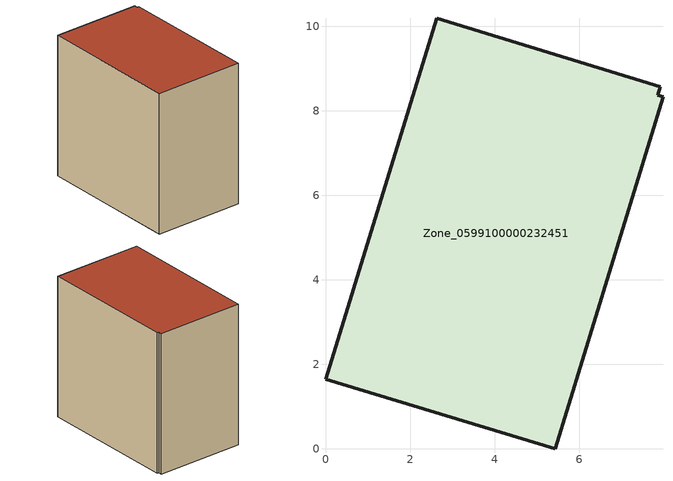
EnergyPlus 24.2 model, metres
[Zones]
Zone_0599100000232451
 floor ground (C_G): 0,1.65 2.63,10.19 7.92,8.57 7.86,8.37 7.99,8.33 5.44,0 z0
 wall outside (C_F): 2.63,10.19 0,1.65 5.44,0 7.99,8.33 7.86,8.37 7.92,8.57 2.63,10.19 z0:8.85
 roof outside (C_R): 5.44,0 7.99,8.33 7.86,8.37 7.92,8.57 2.63,10.19 0,1.65 z8.85
[BUILDING]
Pand.0599100000232451: North Axis=0; Terrain=City; Loads Convergence Tolerance Value=0.04; Temperature Convergence Tolerance Value=0.4; Solar Distribution=FullExterior; Maximum Number of Warmup Days=25; Minimum Number of Warmup Days=1
[Site:Location]
Rotterdam.The.Hague.AP_ZH_NLD Design_Conditions: Latitude=51.96; Longitude=4.45; Time Zone=1; Elevation=-4.5
[SITE:GROUNDTEMPERATURE:BUILDINGSURFACE]
18, 18, 18, 18, 18, 18, 18, 18, 18, 18, 18, 18
[MATERIAL] Thermal Absorptance=0.9; Solar Absorptance=0.7; Visible Absorptance=0.7
Name | Roughness | Thickness | Conductivity | Density | Specific Heat
G.TC.1975-1991 | MediumSmooth | 0.15 | 0.288461 | 540 | 1210
F.TC.1975-1991 | Rough | 0.3 | 0.230769 | 1920 | 840
R.TC.1975-1991 | MediumRough | 0.2 | 0.153846 | 1500 | 1000
[CONSTRUCTION]
C_G: G.TC.1975-1991
C_F: F.TC.1975-1991
C_R: R.TC.1975-1991
[ZONE]
Zone_0599100000232451: Type=1; Multiplier=1; Ceiling Height=Autocalculate; Volume=Autocalculate; Floor Area=autocalculate; Part of Total Floor Area=Yes
[ZONEINFILTRATION:DESIGNFLOWRATE]
Infil_Zone_0599100000232451: Zone or ZoneList or Space or SpaceList=Zone_0599100000232451; Schedule=AlwaysOn; Design Flow Rate Calculation Method=Flow/Area; Flow Rate per Floor Area=0.003; Constant Term Coefficient=1; Temperature Term Coefficient=0; Velocity Term Coefficient=0; Velocity Squared Term Coefficient=0
[HVACTEMPLATE:ZONE:IDEALLOADSAIRSYSTEM]
Zone_0599100000232451: Maximum Heating Supply Air Temperature=50; Minimum Cooling Supply Air Temperature=13; Maximum Heating Supply Air Humidity Ratio=0.0156; Minimum Cooling Supply Air Humidity Ratio=0.0077; Heating Limit=NoLimit; Cooling Limit=NoLimit; Dehumidification Control Type=ConstantSensibleHeatRatio; Cooling Sensible Heat Ratio=0.7; Dehumidification Setpoint=60; Humidification Control Type=None; Humidification Setpoint=30; Outdoor Air Method=None; Outdoor Air Flow Rate per Person=0.00944; Outdoor Air Flow Rate per Zone Floor Area=0; Outdoor Air Flow Rate per Zone=0; Demand Controlled Ventilation Type=None; Outdoor Air Economizer Type=NoEconomizer; Heat Recovery Type=None; Sensible Heat Recovery Effectiveness=0.7; Latent Heat Recovery Effectiveness=0.65
[ZONECONTROL:THERMOSTAT]
ThermostatControl_Zone_0599100000232451: Zone or ZoneList=Zone_0599100000232451; Control Type Schedule=DualSetpointControlType; Control 1=Thermostat_Zone_0599100000232451; Temperature Difference Between Cutout And Setpoint=0
[THERMOSTATSETPOINT:DUALSETPOINT]
Thermostat_Zone_0599100000232451: Heating Setpoint Temperature Schedule=HeatingSetpoint_Zone_0599100000232451; Cooling Setpoint Temperature Schedule=CoolingSetpoint_Zone_0599100000232451
[SCHEDULE:COMPACT]
HeatingSetpoint_Zone_0599100000232451: Through: 12/31, For: AllDays, Until: 24:00, 21
CoolingSetpoint_Zone_0599100000232451: Through: 12/31, For: AllDays, Until: 24:00, 24
DualSetpointControlType: Through: 12/31, For: AllDays, Until: 24:00, 4
AlwaysOn: Through: 12/31, For: AllDays, Until: 24:00, 1
